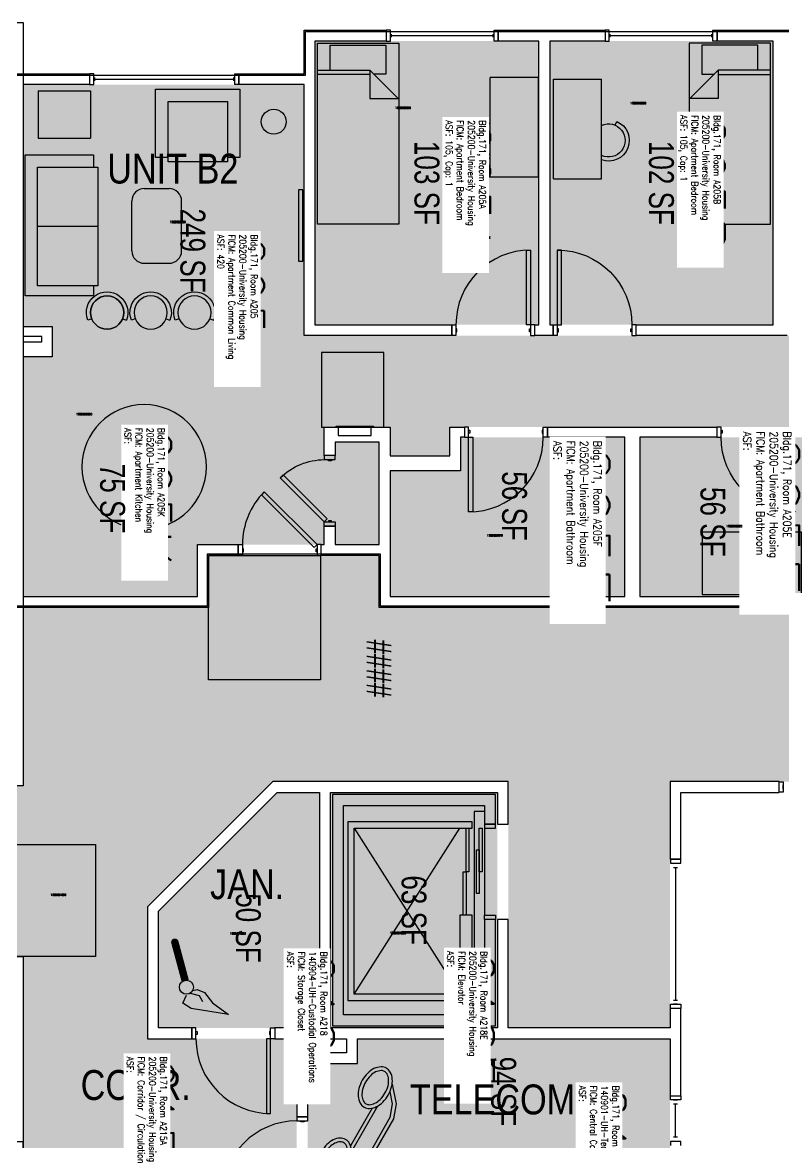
# Model space of a CAD drawing. Header units: inches. Extents: x -24 to 3257, y -489 to 2081.
# Drawn here: x 375 to 742, y 910 to 1450 of the extents above; entities that cross this region are included whole.
import ezdxf
from ezdxf.enums import TextEntityAlignment as Align

# ---------------------------------------------------------------- set-up
doc = ezdxf.new("R2010")
doc.units = ezdxf.units.IN
doc.header["$LTSCALE"] = 48
doc.header["$MEASUREMENT"] = 0
for name, color, linetype in [('A-AREA-IDEN', 1, 'Continuous'), ('A-AREA-UNIT', 1, 'Continuous'), ('A-DOOR', 2, 'Continuous'), ('A-FLOR', 3, 'Continuous'), ('A-FLOR-ACCS', 2, 'Continuous'), ('A-FURN', 3, 'Continuous'), ('A-GLAZ', 1, 'Continuous'), ('A-IDEN-ICON', 4, 'Continuous'), ('A-IDEN-RNUM', 7, 'Continuous'), ('A-IDEN-SNUM', 4, 'Continuous'), ('A-IDEN-VNUM', 4, 'Continuous'), ('A-WALL', 5, 'Continuous'), ('AREA-TEXT', 3, 'Continuous'), ('E-POWR', 2, 'Continuous'), ('Rooms-Category-Color', 7, 'Continuous'), ('Rooms-College-Color', 7, 'Continuous'), ('Rooms-Department-Color', 7, 'Continuous'), ('Rooms-Division-Color', 7, 'Continuous'), ('Rooms-Information', 7, 'Continuous')]:
    doc.layers.add(name, color=color, linetype=linetype)
doc.styles.add('AREA', font='arial.ttf', dxfattribs={"width": 0.75, "height": 12})
doc.styles.add('ROOMSNUMBER', font='txt.shx', dxfattribs={"height": 0.03})
doc.styles.add('ROOMVNUMBER', font='simplex.shx', dxfattribs={"width": 0.85})
doc.styles.get("Standard").update_dxf_attribs({"font": 'ARIALN.TTF'})

# ---------------------------------------------------------------- blocks, each defined once
blk = doc.blocks.new('LUVSEAT')
at = {"layer": 'A-FURN'}
for p, q in [((0, 34), (-33, 34)), ((-33, 34), (-33, 28)), ((0, -34), (0, 34)), ((-6, 28), (-35, 28)), ((-35, 28), (-35, -29.21)), ((-6, -29.21), (-6, 28)), ((-35, -0.6), (-6, -0.6)), ((-35, -29.21), (-6, -29.21)), ((-33, -29.21), (-33, -34)), ((-33, -34), (0, -34))]:
    blk.add_line(p, q, dxfattribs=at)
blk = doc.blocks.new('Bar stool')
at = {"layer": 'A-FURN'}
for p, q in [((-7.43, -2.97), (-9.29, -3.71)), ((7.43, -2.97), (9.29, -3.71))]:
    blk.add_line(p, q, dxfattribs=at)
blk.add_circle((0, 0), 8, dxfattribs=at)
blk.add_arc((0, 0), 10, 338.206, 201.794, dxfattribs=at)
blk = doc.blocks.new('A$C4D89189E')
for p, q in [((0, 48), (0, 0)), ((0, 48), (23.25, 48)), ((23.25, 48), (23.25, 0)), ((29.75, 22.18), (30.53, 20.35)), ((0, 0), (23.25, 0.01))]:
    blk.add_line(p, q)
for radius, start, end in [(10, 293.206, 109.5297), (8, 245.2999, 114.7001)]:
    blk.add_arc((26.59, 29.54), radius, start, end)
blk = doc.blocks.new('5ft_Diameter')
blk.add_circle((0, 0), 30)
blk = doc.blocks.new('30x48')
at = {"layer": 'A-FLOR-ACCS'}
blk.add_lwpolyline([(0, 30), (48, 30), (48, 0), (0, 0)], close=True, dxfattribs=at)
blk = doc.blocks.new('HC 54X60')
at = {"layer": 'A-FLOR-ACCS'}
blk.add_lwpolyline([(455.59, -685.59), (455.59, -745.59), (509.59, -745.59), (509.59, -685.59)], close=True, dxfattribs=at)
blk = doc.blocks.new('BED_TWIN')
at = {"linetype": 'Continuous'}
for p, q in [((87.250002, 19.500025), (0, 19.500025)), ((0, 19.500025), (0, -19.740625)), ((12.96, 19.500025), (12.96, -5.659925)), ((15.12, -5.659925), (15.12, 19.500025)), ((87.250002, -19.740625), (87.250002, 19.504725)), ((12.96, 13.379975), (0.99222, 13.379975)), ((1, 13.376575), (1, -13.500025)), ((27.040597, -19.740625), (12.96, -5.659925)), ((12.96, -5.659925), (26.64, -5.659925)), ((15, -13.500025), (15, -7.717325)), ((26.64, -5.659925), (26.64, -19.340025)), ((1, -13.500025), (15, -13.500025)), ((0, -19.740625), (87.252733, -19.740625))]:
    blk.add_line(p, q, dxfattribs=at)
blk = doc.blocks.new('TV')
at = {"layer": 'A-FURN'}
blk.add_lwpolyline([(464.06, -449.82), (466.21, -449.82), (466.21, -484.13), (464.06, -484.13)], close=True, dxfattribs=at)
blk = doc.blocks.new('singleseat')
at = {"layer": 'A-FURN'}
for p, q in [((535.06, -401.29), (494.46, -401.29)), ((494.46, -401.29), (494.46, -434.29)), ((535.06, -434.29), (535.06, -401.29)), ((529.06, -407.29), (500.46, -407.29)), ((500.46, -407.29), (500.46, -436.29)), ((529.06, -436.29), (529.06, -407.29)), ((529.06, -436.29), (529.06, -407.29)), ((494.46, -434.29), (500.46, -434.29)), ((500.46, -436.29), (529.06, -436.29)), ((529.06, -434.29), (533.85, -434.29)), ((529.06, -434.29), (535.06, -434.29))]:
    blk.add_line(p, q, dxfattribs=at)
blk = doc.blocks.new('CPPHONE')
for p, q in [((0.0096, 0.0252), (-0.0196, -0.0252)), ((0.0169, 0.0279), (-0.0182, -0.0329))]:
    blk.add_line(p, q)
for points in [[(0.0288, 0.0786, 0.139889), (0.0216, 0.0804, 0.107118), (0.0122, 0.0781, 0.079812), (0.0039, 0.0722, 0.067459), (-0.0035, 0.0626, 0.067459), (-0.008, 0.0515, 0.079812), (-0.009, 0.0413, 0.107118), (-0.0064, 0.032, 0.139889), (-0.0012, 0.0267, 0.139889), (0.0061, 0.0248, 0.107118), (0.0155, 0.0272, 0.079812), (0.0238, 0.0331, 0.067459), (0.0312, 0.0426, 0.067459), (0.0357, 0.0538, 0.079812), (0.0367, 0.0639, 0.107118), (0.034, 0.0732, 0.139889)], [(0.0263, 0.0743, 0.139889), (0.0218, 0.0754, 0.107118), (0.0144, 0.0736, 0.079812), (0.0074, 0.0686, 0.067459), (0.0008, 0.0601, 0.067459), (-0.0032, 0.0502, 0.079812), (-0.004, 0.0417, 0.107118), (-0.0019, 0.0344, 0.139889), (0.0013, 0.031, 0.139889), (0.0059, 0.0298, 0.107118), (0.0133, 0.0317, 0.079812), (0.0203, 0.0367, 0.067459), (0.0268, 0.0451, 0.067459), (0.0309, 0.055, 0.079812), (0.0317, 0.0636, 0.107118), (0.0296, 0.0709, 0.139889)], [(-0.0262, -0.0167, 0.139889), (-0.0334, -0.0148, 0.107118), (-0.0428, -0.0172, 0.079812), (-0.0511, -0.0231, 0.067459), (-0.0585, -0.0326, 0.067459), (-0.063, -0.0438, 0.079812), (-0.064, -0.0539, 0.107118), (-0.0614, -0.0632, 0.139889), (-0.0562, -0.0686, 0.139889), (-0.0489, -0.0704, 0.107118), (-0.0395, -0.0681, 0.079812), (-0.0312, -0.0622, 0.067459), (-0.0238, -0.0526, 0.067459), (-0.0193, -0.0415, 0.079812), (-0.0183, -0.0313, 0.107118), (-0.021, -0.022, 0.139889)], [(-0.0287, -0.021, 0.139889), (-0.0332, -0.0198, 0.107118), (-0.0406, -0.0217, 0.079812), (-0.0476, -0.0267, 0.067459), (-0.0542, -0.0351, 0.067459), (-0.0582, -0.045, 0.079812), (-0.059, -0.0536, 0.107118), (-0.0569, -0.0609, 0.139889), (-0.0537, -0.0643, 0.139889), (-0.0491, -0.0654, 0.107118), (-0.0417, -0.0636, 0.079812), (-0.0347, -0.0586, 0.067459), (-0.0282, -0.0501, 0.067459), (-0.0241, -0.0402, 0.079812), (-0.0233, -0.0317, 0.107118), (-0.0254, -0.0244, 0.139889)]]:
    blk.add_lwpolyline(points, format="xyb", close=True)
for points in [[(0.0364, 0.0572), (0.0417, 0.0308), (0.0382, 0.0108), (0.0082, -0.0411), (-0.0083, -0.0558), (-0.0338, -0.0645)], [(0.0334, 0.047), (0.0366, 0.0307), (0.0334, 0.0126), (0.0043, -0.0379), (-0.0109, -0.0514), (-0.0265, -0.0567)]]:
    blk.add_lwpolyline(points)
blk = doc.blocks.new('CPCUST')
for p, q in [((0.0262, -0.0408), (0.0446, -0.0406)), ((0.0297, -0.0341), (0.0376, -0.0302)), ((0.0376, -0.0302), (0.0533, -0.0324)), ((0.0446, -0.0406), (0.0543, -0.0505)), ((0.0533, -0.0324), (0.0745, -0.0479)), ((0.0171, -0.0639), (0.02, -0.0466)), ((0.0358, -0.0705), (0.0171, -0.0639)), ((0.1117, -0.0625), (0.0358, -0.0705)), ((0.0745, -0.0479), (0.1117, -0.0625))]:
    blk.add_line(p, q)
at = {"const_width": 0.015}
blk.add_lwpolyline([(-0.03, 0.05), (0.01, -0.0193)], dxfattribs=at)
at = {"const_width": 0.0075}
blk.add_lwpolyline([(-0.0332, 0.0481, 1), (-0.0268, 0.0519, 1)], format="xyb", close=True, dxfattribs=at)
blk.add_circle((0.0158, -0.0313), 0.0141)

msp = doc.modelspace()

# ---------------------------------------------------------------- hatches: boundary and pattern name
h = msp.add_hatch()
h.set_pattern_fill('ANSI31', color=256, style=0)
h.set_pattern_definition([(135, (974.48172, 1819.33743), (0.088388348, 0.088388348), [])])
h.paths.add_polyline_path([(643.01, 1235.39), (584.28, 1235.39), (584.28, 1226.18), (643.01, 1226.18)], flags=9)
at = {"layer": 'Rooms-Category-Color', "true_color": 0x728ef3}
for points in [[(516.25, 1441.24), (516.25, 1304.49), (624.25, 1304.49), (624.25, 1441.24)], [(629.5, 1441.24), (629.5, 1304.49), (737.13, 1304.49), (737.13, 1441.24)], [(375.5, 1303.62), (459.64, 1303.62), (459.64, 1198.49), (520.77, 1198.49), (520.77, 1207.44), (526.02, 1207.44), (526.02, 1198.49), (547.22, 1198.49), (547.22, 1247.87), (526.02, 1247.87), (526.02, 1241.44), (520.77, 1241.44), (520.77, 1255.12), (552.47, 1255.12), (552.47, 1241.24), (581.22, 1241.24), (581.22, 1255.12), (757.25, 1255.12), (757.25, 1241.24), (786, 1241.24), (786, 1299.24), (511, 1299.24), (511, 1420.24), (375.5, 1420.24)], [(459.64, 1173.49), (459.64, 1303.62), (389.5, 1303.62), (389.5, 1288.99), (375.5, 1288.99), (375.5, 1173.49)], [(552.47, 1233.99), (552.47, 1173.49), (665.61, 1173.49), (665.61, 1250.24), (586.47, 1250.24), (586.47, 1233.99)], [(672.86, 1250.24), (672.86, 1173.49), (786, 1173.49), (786, 1233.99), (752, 1233.99), (752, 1250.24)], [(518.5, 965.5), (518.5, 1079), (498.04, 1079), (440.75, 1021.71), (440.75, 965.5)]]:
    msp.add_hatch(color=171, dxfattribs=at).paths.add_polyline_path(points)
at = {"layer": 'Rooms-Category-Color', "true_color": 0xadadad}
for points in [[(547.22, 1168.24), (547.22, 1193.24), (464.89, 1193.24), (464.89, 1168.24), (375.5, 1168.24), (375.5, 1082.22), (350.5, 1082.22), (350.5, 999.89), (375.5, 999.89), (375.5, 815.86), (350.5, 815.86), (350.5, 733.53), (375.5, 733.53), (374.88, 226), (435.5, 226), (435.5, 616.78), (460.5, 616.78), (460.5, 699.11), (435.5, 699.11), (435.5, 881.25), (507.5, 881.25), (507.5, 960.25), (435.5, 960.25), (435.5, 1023.88), (495.87, 1084.25), (547.22, 1084.25)], [(547.22, 1084.25), (609.5, 1084.25), (609.5, 965.5), (687.5, 965.5), (687.5, 1084.25), (855.25, 1084.25), (855.25, 1060.25), (1158.95, 1060.25), (1158.95, 1084.25), (1578.7, 1084.25), (1703.95, 1084.25), (1703.95, 1168.24), (1549.3, 1168.24), (1549.3, 1193.24), (1466.98, 1193.24), (1466.98, 1168.24), (1104.2, 1168.24), (1104.2, 1156.25), (910, 1156.25), (910, 1168.24), (547.22, 1168.24), (547.22, 1084.25)], [(604.25, 965.5), (523.75, 965.5), (523.75, 1079), (604.25, 1079)]]:
    msp.add_hatch(color=253, dxfattribs=at).paths.add_polyline_path(points)
at = {"layer": 'Rooms-Category-Color', "true_color": 0xe3c5e1}
msp.add_hatch(color=254, dxfattribs=at).paths.add_polyline_path([(687.5, 960.25), (687.5, 881.25), (512.75, 881.25), (512.75, 948.25), (536.75, 948.25), (536.75, 960.25)])
at = {"layer": 'Rooms-College-Color', "true_color": 0xadadad}
for points in [[(516.25, 1441.24), (516.25, 1304.49), (624.25, 1304.49), (624.25, 1441.24)], [(629.5, 1441.24), (629.5, 1304.49), (737.13, 1304.49), (737.13, 1441.24)], [(375.5, 1303.62), (459.64, 1303.62), (459.64, 1198.49), (520.77, 1198.49), (520.77, 1207.44), (526.02, 1207.44), (526.02, 1198.49), (547.22, 1198.49), (547.22, 1247.87), (526.02, 1247.87), (526.02, 1241.44), (520.77, 1241.44), (520.77, 1255.12), (552.47, 1255.12), (552.47, 1241.24), (581.22, 1241.24), (581.22, 1255.12), (757.25, 1255.12), (757.25, 1241.24), (786, 1241.24), (786, 1299.24), (511, 1299.24), (511, 1420.24), (375.5, 1420.24)], [(459.64, 1173.49), (459.64, 1303.62), (389.5, 1303.62), (389.5, 1288.99), (375.5, 1288.99), (375.5, 1173.49)], [(552.47, 1233.99), (552.47, 1173.49), (665.61, 1173.49), (665.61, 1250.24), (586.47, 1250.24), (586.47, 1233.99)], [(672.86, 1250.24), (672.86, 1173.49), (786, 1173.49), (786, 1233.99), (752, 1233.99), (752, 1250.24)], [(547.22, 1168.24), (547.22, 1193.24), (464.89, 1193.24), (464.89, 1168.24), (375.5, 1168.24), (375.5, 1082.22), (350.5, 1082.22), (350.5, 999.89), (375.5, 999.89), (375.5, 815.86), (350.5, 815.86), (350.5, 733.53), (375.5, 733.53), (374.88, 226), (435.5, 226), (435.5, 616.78), (460.5, 616.78), (460.5, 699.11), (435.5, 699.11), (435.5, 881.25), (507.5, 881.25), (507.5, 960.25), (435.5, 960.25), (435.5, 1023.88), (495.87, 1084.25), (547.22, 1084.25)], [(547.22, 1084.25), (609.5, 1084.25), (609.5, 965.5), (687.5, 965.5), (687.5, 1084.25), (855.25, 1084.25), (855.25, 1060.25), (1158.95, 1060.25), (1158.95, 1084.25), (1578.7, 1084.25), (1703.95, 1084.25), (1703.95, 1168.24), (1549.3, 1168.24), (1549.3, 1193.24), (1466.98, 1193.24), (1466.98, 1168.24), (1104.2, 1168.24), (1104.2, 1156.25), (910, 1156.25), (910, 1168.24), (547.22, 1168.24), (547.22, 1084.25)], [(518.5, 965.5), (518.5, 1079), (498.04, 1079), (440.75, 1021.71), (440.75, 965.5)], [(604.25, 965.5), (523.75, 965.5), (523.75, 1079), (604.25, 1079)], [(687.5, 960.25), (687.5, 881.25), (512.75, 881.25), (512.75, 948.25), (536.75, 948.25), (536.75, 960.25)]]:
    msp.add_hatch(color=253, dxfattribs=at).paths.add_polyline_path(points)
at = {"layer": 'Rooms-Department-Color', "true_color": 0x604aed}
for points in [[(516.25, 1441.24), (516.25, 1304.49), (624.25, 1304.49), (624.25, 1441.24)], [(629.5, 1441.24), (629.5, 1304.49), (737.13, 1304.49), (737.13, 1441.24)], [(375.5, 1303.62), (459.64, 1303.62), (459.64, 1198.49), (520.77, 1198.49), (520.77, 1207.44), (526.02, 1207.44), (526.02, 1198.49), (547.22, 1198.49), (547.22, 1247.87), (526.02, 1247.87), (526.02, 1241.44), (520.77, 1241.44), (520.77, 1255.12), (552.47, 1255.12), (552.47, 1241.24), (581.22, 1241.24), (581.22, 1255.12), (757.25, 1255.12), (757.25, 1241.24), (786, 1241.24), (786, 1299.24), (511, 1299.24), (511, 1420.24), (375.5, 1420.24)], [(459.64, 1173.49), (459.64, 1303.62), (389.5, 1303.62), (389.5, 1288.99), (375.5, 1288.99), (375.5, 1173.49)], [(552.47, 1233.99), (552.47, 1173.49), (665.61, 1173.49), (665.61, 1250.24), (586.47, 1250.24), (586.47, 1233.99)], [(672.86, 1250.24), (672.86, 1173.49), (786, 1173.49), (786, 1233.99), (752, 1233.99), (752, 1250.24)], [(518.5, 965.5), (518.5, 1079), (498.04, 1079), (440.75, 1021.71), (440.75, 965.5)], [(687.5, 960.25), (687.5, 881.25), (512.75, 881.25), (512.75, 948.25), (536.75, 948.25), (536.75, 960.25)]]:
    msp.add_hatch(color=173, dxfattribs=at).paths.add_polyline_path(points)
at = {"layer": 'Rooms-Department-Color', "true_color": 0xacacac}
for points in [[(547.22, 1168.24), (547.22, 1193.24), (464.89, 1193.24), (464.89, 1168.24), (375.5, 1168.24), (375.5, 1082.22), (350.5, 1082.22), (350.5, 999.89), (375.5, 999.89), (375.5, 815.86), (350.5, 815.86), (350.5, 733.53), (375.5, 733.53), (374.88, 226), (435.5, 226), (435.5, 616.78), (460.5, 616.78), (460.5, 699.11), (435.5, 699.11), (435.5, 881.25), (507.5, 881.25), (507.5, 960.25), (435.5, 960.25), (435.5, 1023.88), (495.87, 1084.25), (547.22, 1084.25)], [(547.22, 1084.25), (609.5, 1084.25), (609.5, 965.5), (687.5, 965.5), (687.5, 1084.25), (855.25, 1084.25), (855.25, 1060.25), (1158.95, 1060.25), (1158.95, 1084.25), (1578.7, 1084.25), (1703.95, 1084.25), (1703.95, 1168.24), (1549.3, 1168.24), (1549.3, 1193.24), (1466.98, 1193.24), (1466.98, 1168.24), (1104.2, 1168.24), (1104.2, 1156.25), (910, 1156.25), (910, 1168.24), (547.22, 1168.24), (547.22, 1084.25)], [(604.25, 965.5), (523.75, 965.5), (523.75, 1079), (604.25, 1079)]]:
    msp.add_hatch(color=253, dxfattribs=at).paths.add_polyline_path(points)
at = {"layer": 'Rooms-Division-Color', "true_color": 0x604aed}
for points in [[(516.25, 1441.24), (516.25, 1304.49), (624.25, 1304.49), (624.25, 1441.24)], [(629.5, 1441.24), (629.5, 1304.49), (737.13, 1304.49), (737.13, 1441.24)], [(375.5, 1303.62), (459.64, 1303.62), (459.64, 1198.49), (520.77, 1198.49), (520.77, 1207.44), (526.02, 1207.44), (526.02, 1198.49), (547.22, 1198.49), (547.22, 1247.87), (526.02, 1247.87), (526.02, 1241.44), (520.77, 1241.44), (520.77, 1255.12), (552.47, 1255.12), (552.47, 1241.24), (581.22, 1241.24), (581.22, 1255.12), (757.25, 1255.12), (757.25, 1241.24), (786, 1241.24), (786, 1299.24), (511, 1299.24), (511, 1420.24), (375.5, 1420.24)], [(459.64, 1173.49), (459.64, 1303.62), (389.5, 1303.62), (389.5, 1288.99), (375.5, 1288.99), (375.5, 1173.49)], [(552.47, 1233.99), (552.47, 1173.49), (665.61, 1173.49), (665.61, 1250.24), (586.47, 1250.24), (586.47, 1233.99)], [(672.86, 1250.24), (672.86, 1173.49), (786, 1173.49), (786, 1233.99), (752, 1233.99), (752, 1250.24)], [(518.5, 965.5), (518.5, 1079), (498.04, 1079), (440.75, 1021.71), (440.75, 965.5)], [(687.5, 960.25), (687.5, 881.25), (512.75, 881.25), (512.75, 948.25), (536.75, 948.25), (536.75, 960.25)]]:
    msp.add_hatch(color=173, dxfattribs=at).paths.add_polyline_path(points)
at = {"layer": 'Rooms-Division-Color', "true_color": 0xadadad}
for points in [[(547.22, 1168.24), (547.22, 1193.24), (464.89, 1193.24), (464.89, 1168.24), (375.5, 1168.24), (375.5, 1082.22), (350.5, 1082.22), (350.5, 999.89), (375.5, 999.89), (375.5, 815.86), (350.5, 815.86), (350.5, 733.53), (375.5, 733.53), (374.88, 226), (435.5, 226), (435.5, 616.78), (460.5, 616.78), (460.5, 699.11), (435.5, 699.11), (435.5, 881.25), (507.5, 881.25), (507.5, 960.25), (435.5, 960.25), (435.5, 1023.88), (495.87, 1084.25), (547.22, 1084.25)], [(547.22, 1084.25), (609.5, 1084.25), (609.5, 965.5), (687.5, 965.5), (687.5, 1084.25), (855.25, 1084.25), (855.25, 1060.25), (1158.95, 1060.25), (1158.95, 1084.25), (1578.7, 1084.25), (1703.95, 1084.25), (1703.95, 1168.24), (1549.3, 1168.24), (1549.3, 1193.24), (1466.98, 1193.24), (1466.98, 1168.24), (1104.2, 1168.24), (1104.2, 1156.25), (910, 1156.25), (910, 1168.24), (547.22, 1168.24), (547.22, 1084.25)], [(604.25, 965.5), (523.75, 965.5), (523.75, 1079), (604.25, 1079)]]:
    msp.add_hatch(color=253, dxfattribs=at).paths.add_polyline_path(points)

# ---------------------------------------------------------------- linework, layer by layer
at = {"layer": 'A-AREA-UNIT'}
for p, q in [((511.63, 1424.87), (511.63, 1445.87)), ((511.63, 1445.87), (854.63, 1445.87)), ((370.88, 1424.87), (511.63, 1424.87)), ((547.84, 1193.87), (464.27, 1193.87)), ((464.27, 1193.87), (464.27, 1168.87)), ((547.84, 1168.87), (547.84, 1193.87)), ((464.27, 1168.87), (370.88, 1168.87)), ((914.63, 1168.87), (547.84, 1168.87))]:
    msp.add_line(p, q, dxfattribs=at)
at = {"layer": 'A-DOOR'}
for p, q in [((598, 1069.76), (593, 1069.76)), ((593, 1069.76), (593, 979.76)), ((589.13, 1061.76), (590.5, 1061.76)), ((589.13, 1040.76), (589.13, 1061.76)), ((590.5, 1061.76), (590.5, 1040.76)), ((603.25, 1063.76), (598, 1063.76)), ((598, 1063.76), (598, 1061.76)), ((598, 1061.76), (598, 1019.76)), ((598, 1061.76), (603.25, 1061.76)), ((603.25, 1061.76), (603.25, 1063.76)), ((587.75, 1040.76), (589.13, 1040.76)), ((587.75, 1019.76), (587.75, 1040.76)), ((589.13, 1040.76), (589.13, 1019.76)), ((590.5, 1040.76), (589.13, 1040.76)), ((589.13, 1019.76), (587.75, 1019.76)), ((598, 1017.76), (598, 1019.76)), ((598, 1019.76), (603.25, 1019.76)), ((603.25, 1017.76), (598, 1017.76)), ((603.25, 1019.76), (603.25, 1017.76)), ((593, 979.76), (598, 979.76)), ((458.88, 965.5), (456.88, 965.5)), ((456.88, 965.5), (456.88, 960.25)), ((458.88, 960.25), (458.88, 965.5)), ((458.88, 963.75), (459.38, 963.75)), ((458.88, 962.25), (458.88, 963.75)), ((459.38, 962.25), (458.88, 962.25)), ((459.38, 963.75), (459.38, 962.25)), ((494.88, 963.75), (494.38, 963.75)), ((494.38, 963.75), (494.38, 962.25)), ((494.38, 962.25), (494.88, 962.25)), ((494.88, 965.5), (496.88, 965.5)), ((494.88, 960.25), (494.88, 965.5)), ((494.88, 962.25), (494.88, 963.75)), ((496.88, 965.5), (496.88, 960.25)), ((456.88, 960.25), (458.88, 960.25)), ((494.88, 960.25), (492.88, 960.25)), ((492.88, 960.25), (492.88, 924.25)), ((494.88, 924.25), (494.88, 960.25)), ((496.88, 960.25), (494.88, 960.25)), ((492.88, 924.25), (494.88, 924.25)), ((512.75, 922.63), (507.5, 922.63)), ((507.5, 922.63), (507.5, 920.63)), ((507.5, 920.63), (512.75, 920.63)), ((509.5, 920.13), (509.5, 920.63)), ((509.5, 920.63), (511, 920.63)), ((511, 920.13), (509.5, 920.13)), ((511, 920.63), (511, 920.13)), ((512.75, 920.63), (512.75, 922.63))]:
    msp.add_line(p, q, dxfattribs=at)
for points in [[(620.25, 1304.49), (618.25, 1304.49), (618.25, 1340.49), (620.25, 1340.49)], [(633.13, 1304.49), (635.13, 1304.49), (635.13, 1340.49), (633.13, 1340.49)], [(584.25, 1299.24), (582.25, 1299.24), (582.25, 1304.49), (584.25, 1304.49)], [(584.25, 1300.99), (584.75, 1300.99), (584.75, 1302.49), (584.25, 1302.49)], [(620.25, 1300.99), (619.75, 1300.99), (619.75, 1302.49), (620.25, 1302.49)], [(620.25, 1299.24), (622.25, 1299.24), (622.25, 1304.49), (620.25, 1304.49)], [(633.13, 1299.24), (631.13, 1299.24), (631.13, 1304.49), (633.13, 1304.49)], [(633.13, 1300.99), (633.63, 1300.99), (633.63, 1302.49), (633.13, 1302.49)], [(669.13, 1300.99), (668.63, 1300.99), (668.63, 1302.49), (669.13, 1302.49)], [(669.13, 1299.24), (671.13, 1299.24), (671.13, 1304.49), (669.13, 1304.49)], [(590.36, 1255.12), (588.36, 1255.12), (588.36, 1250.24), (590.36, 1250.24)], [(590.36, 1253.74), (590.86, 1253.74), (590.86, 1252.24), (590.36, 1252.24)], [(626.36, 1253.74), (625.86, 1253.74), (625.86, 1252.24), (626.36, 1252.24)], [(626.36, 1255.12), (628.36, 1255.12), (628.36, 1250.24), (626.36, 1250.24)], [(712.11, 1255.12), (710.11, 1255.12), (710.11, 1250.24), (712.11, 1250.24)], [(712.11, 1253.74), (712.61, 1253.74), (712.61, 1252.24), (712.11, 1252.24)], [(590.36, 1250.24), (592.36, 1250.24), (592.36, 1214.24), (590.36, 1214.24)], [(526.02, 1239.44), (526.02, 1241.44), (520.77, 1241.44), (520.77, 1239.44)], [(524.27, 1239.44), (524.27, 1238.94), (522.77, 1238.94), (522.77, 1239.44)], [(520.77, 1209.44), (522.18, 1210.86), (500.97, 1232.07), (499.56, 1230.66)], [(517.28, 1198.49), (515.87, 1197.08), (490.41, 1222.54), (491.83, 1223.95)], [(524.27, 1209.44), (524.27, 1209.94), (522.77, 1209.94), (522.77, 1209.44)], [(526.02, 1209.44), (526.02, 1207.44), (520.77, 1207.44), (520.77, 1209.44)], [(481.28, 1193.24), (479.28, 1193.24), (479.28, 1198.49), (481.28, 1198.49)], [(481.28, 1194.99), (481.78, 1194.99), (481.78, 1196.49), (481.28, 1196.49)], [(517.28, 1194.99), (516.78, 1194.99), (516.78, 1196.49), (517.28, 1196.49)], [(517.28, 1193.24), (519.28, 1193.24), (519.28, 1198.49), (517.28, 1198.49)], [(595.5, 1061.76), (596.88, 1061.76), (596.88, 1040.76), (595.5, 1040.76)], [(594.13, 1051.26), (595.5, 1051.26), (595.5, 1030.26), (594.13, 1030.26)]]:
    msp.add_lwpolyline(points, close=True, dxfattribs=at)
for centre, start, end in [((620.25, 1304.49), 90, 180), ((590.36, 1250.24), 270, 0), ((517.28, 1198.49), 135, 180), ((494.88, 960.25), 180, 270), ((507.5, 884.63), 90, 180)]:
    msp.add_arc(centre, 36, start, end, dxfattribs=at)
at = {"layer": 'A-DOOR', "extrusion": (0, 0, -1)}
for centre, radius, start, end in [((-633.13, 1304.49), 36, 90, 180), ((-748.11, 1250.24), 36, 270, 0), ((-520.77, 1209.44), 30, 45, 90)]:
    msp.add_arc(centre, radius, start, end, dxfattribs=at)
at = {"layer": 'A-FLOR'}
for p, q in [((592.13, 1064.76), (532.13, 1064.76)), ((532.13, 1064.76), (532.13, 978.76)), ((592.13, 1061.76), (592.13, 1064.76)), ((535.13, 1061.76), (586.13, 1061.76)), ((535.13, 981.76), (535.13, 1061.76)), ((535.13, 1061.76), (586.13, 981.76)), ((535.13, 981.76), (586.13, 1061.76)), ((586.13, 1061.76), (592.13, 1061.76)), ((592.13, 1019.76), (586.13, 1019.76)), ((586.13, 1019.76), (586.13, 981.76)), ((592.13, 978.76), (592.13, 1019.76)), ((532.13, 978.76), (592.13, 978.76)), ((586.13, 981.76), (535.13, 981.76))]:
    msp.add_line(p, q, dxfattribs=at)
at = {"layer": 'A-FLOR-ACCS'}
msp.add_lwpolyline([(549.42, 1255.12), (549.42, 1291.12), (519.42, 1291.12), (519.42, 1255.12)], close=True, dxfattribs=at)
at = {"layer": 'A-FURN'}
for p, q in [((382.81, 1417.22), (382.81, 1394.47)), ((382.81, 1417.22), (408.06, 1417.22)), ((408.06, 1417.22), (408.06, 1394.47)), ((382.81, 1394.47), (408.06, 1394.47)), ((433.95, 1370.11), (445.95, 1370.11)), ((427.95, 1340.11), (427.95, 1364.11)), ((451.95, 1340.11), (451.95, 1364.11)), ((433.95, 1334.11), (445.95, 1334.11))]:
    msp.add_line(p, q, dxfattribs=at)
for centre, radius in [((496.4, 1402.37), 6), ((416.02, 1310.35), 8)]:
    msp.add_circle(centre, radius, dxfattribs=at)
for centre, start, end in [((433.95, 1364.11), 90, 180), ((445.95, 1364.11), 0, 90), ((433.95, 1340.11), 180, 270), ((445.95, 1340.11), 270, 0)]:
    msp.add_arc(centre, 6, start, end, dxfattribs=at)
at = {"layer": 'A-GLAZ'}
for p, q in [((553.16, 1443.12), (553.16, 1444.62)), ((553.16, 1443.87), (602.16, 1443.87)), ((602.16, 1443.12), (602.16, 1444.62)), ((658.63, 1443.12), (658.63, 1444.62)), ((658.63, 1443.87), (707.63, 1443.87)), ((707.63, 1443.12), (707.63, 1444.62)), ((410.12, 1422.12), (410.12, 1423.62)), ((410.12, 1422.87), (477.12, 1422.87)), ((477.12, 1422.12), (477.12, 1423.62)), ((740.1, 1079.13), (740.1, 1084.13)), ((740.1, 1084.13), (742.1, 1084.13)), ((742.1, 1084.13), (742.1, 1079.13)), ((742.1, 1080.63), (742.1, 1082.63)), ((742.1, 1079.13), (740.1, 1079.13)), ((692.63, 1046.88), (687.63, 1046.88)), ((687.63, 1046.88), (687.63, 1044.88)), ((687.63, 1044.88), (692.63, 1044.88)), ((689.13, 1044.88), (691.13, 1044.88)), ((689.13, 1042.88), (691.13, 1042.88)), ((690.13, 1042.88), (690.13, 978.88)), ((692.63, 1044.88), (692.63, 1046.88)), ((689.13, 978.88), (691.13, 978.88)), ((687.63, 974.88), (687.63, 976.88)), ((687.63, 976.88), (692.63, 976.88)), ((692.63, 974.88), (687.63, 974.88)), ((691.13, 976.88), (689.13, 976.88)), ((692.63, 976.88), (692.63, 974.88)), ((687.63, 930.75), (687.63, 932.75)), ((687.63, 932.75), (692.63, 932.75)), ((692.63, 930.75), (687.63, 930.75)), ((689.13, 930.75), (691.13, 930.75)), ((692.63, 932.75), (692.63, 930.75)), ((691.13, 928.75), (689.13, 928.75)), ((690.13, 912.75), (690.13, 928.75)), ((691.13, 912.75), (689.13, 912.75)), ((687.63, 910.75), (687.63, 908.75)), ((692.63, 910.75), (687.63, 910.75)), ((691.13, 910.75), (689.13, 910.75)), ((692.63, 908.75), (692.63, 910.75))]:
    msp.add_line(p, q, dxfattribs=at)
for points in [[(552.66, 1446.49), (550.66, 1446.49), (550.66, 1441.24), (552.66, 1441.24)], [(602.66, 1446.49), (604.66, 1446.49), (604.66, 1441.24), (602.66, 1441.24)], [(658.13, 1446.49), (656.13, 1446.49), (656.13, 1441.24), (658.13, 1441.24)], [(708.13, 1446.49), (710.13, 1446.49), (710.13, 1441.24), (708.13, 1441.24)], [(409.62, 1425.49), (407.62, 1425.49), (407.62, 1420.24), (409.62, 1420.24)], [(477.62, 1425.49), (479.62, 1425.49), (479.62, 1420.24), (477.62, 1420.24)]]:
    msp.add_lwpolyline(points, close=True, dxfattribs=at)
at = {"layer": 'A-WALL'}
for p, q in [((239.25, 1450.25), (375.5, 1450.25)), ((375.5, 1450.25), (375.5, 1321.63)), ((511, 1446.49), (550.66, 1446.49)), ((511, 1425.49), (511, 1446.49)), ((550.66, 1446.49), (550.66, 1441.24)), ((604.66, 1446.49), (656.13, 1446.49)), ((604.66, 1441.24), (604.66, 1446.49)), ((656.13, 1446.49), (656.13, 1441.24)), ((710.13, 1441.24), (710.13, 1446.49)), ((710.13, 1446.49), (761.65, 1446.49)), ((550.66, 1441.24), (516.25, 1441.24)), ((516.25, 1441.24), (516.25, 1304.49)), ((624.25, 1441.24), (604.66, 1441.24)), ((624.25, 1304.49), (624.25, 1441.24)), ((656.13, 1441.24), (629.5, 1441.24)), ((629.5, 1441.24), (629.5, 1304.49)), ((737.13, 1441.24), (710.13, 1441.24)), ((737.13, 1304.49), (737.13, 1441.24)), ((370.25, 1425.49), (407.62, 1425.49)), ((407.62, 1425.49), (407.62, 1420.24)), ((479.62, 1425.49), (511, 1425.49)), ((479.62, 1420.24), (479.62, 1425.49)), ((407.62, 1420.24), (375.5, 1420.24)), ((375.5, 1420.24), (375.5, 1303.62)), ((511, 1420.24), (479.62, 1420.24)), ((511, 1299.24), (511, 1420.24)), ((375.5, 1321.63), (375.5, 1082.22)), ((375.5, 1303.62), (389.5, 1303.62)), ((389.5, 1303.62), (389.5, 1288.99)), ((516.25, 1304.49), (582.25, 1304.49)), ((582.25, 1304.49), (582.25, 1299.24)), ((622.25, 1304.49), (624.25, 1304.49)), ((622.25, 1299.24), (622.25, 1304.49)), ((629.5, 1304.49), (631.13, 1304.49)), ((631.13, 1304.49), (631.13, 1299.24)), ((671.13, 1304.49), (737.13, 1304.49)), ((671.13, 1299.24), (671.13, 1304.49)), ((375.5, 1298.74), (375.5, 1296.24)), ((384.63, 1298.74), (375.5, 1298.74)), ((375.5, 1296.24), (384.63, 1296.24)), ((384.63, 1296.24), (384.63, 1298.74)), ((582.25, 1299.24), (511, 1299.24)), ((631.13, 1299.24), (622.25, 1299.24)), ((744, 1299.24), (671.13, 1299.24)), ((375.5, 1288.99), (375.5, 1173.49)), ((389.5, 1288.99), (375.5, 1288.99)), ((520.77, 1255.12), (552.47, 1255.12)), ((520.77, 1241.44), (520.77, 1255.12)), ((552.47, 1255.12), (552.47, 1241.24)), ((581.22, 1255.12), (588.36, 1255.12)), ((581.22, 1241.24), (581.22, 1255.12)), ((588.36, 1255.12), (588.36, 1250.24)), ((628.36, 1255.12), (710.11, 1255.12)), ((628.36, 1250.24), (628.36, 1255.12)), ((710.11, 1255.12), (710.11, 1250.24)), ((547.22, 1247.87), (526.02, 1247.87)), ((526.02, 1247.87), (526.02, 1241.44)), ((547.22, 1198.49), (547.22, 1247.87)), ((588.36, 1250.24), (586.47, 1250.24)), ((586.47, 1250.24), (586.47, 1233.99)), ((665.61, 1250.24), (628.36, 1250.24)), ((665.61, 1173.49), (665.61, 1250.24)), ((710.11, 1250.24), (672.86, 1250.24)), ((672.86, 1250.24), (672.86, 1173.49)), ((526.02, 1241.44), (520.77, 1241.44)), ((552.47, 1241.24), (581.22, 1241.24)), ((586.47, 1233.99), (552.47, 1233.99)), ((552.47, 1233.99), (552.47, 1173.49)), ((520.77, 1198.49), (520.77, 1207.44)), ((520.77, 1207.44), (526.02, 1207.44)), ((526.02, 1207.44), (526.02, 1198.49)), ((459.64, 1198.49), (479.28, 1198.49)), ((459.64, 1173.49), (459.64, 1198.49)), ((479.28, 1198.49), (479.28, 1193.24)), ((519.28, 1198.49), (520.77, 1198.49)), ((519.28, 1193.24), (519.28, 1198.49)), ((526.02, 1198.49), (547.22, 1198.49)), ((479.28, 1193.24), (464.89, 1193.24)), ((464.89, 1193.24), (464.89, 1168.24)), ((547.22, 1193.24), (519.28, 1193.24)), ((547.22, 1168.24), (547.22, 1193.24)), ((375.5, 1173.49), (459.64, 1173.49)), ((552.47, 1173.49), (665.61, 1173.49)), ((672.86, 1173.49), (786, 1173.49)), ((464.89, 1168.24), (370.25, 1168.24)), ((786.63, 1168.24), (547.22, 1168.24)), ((375.5, 1082.22), (350.5, 1082.22)), ((495.87, 1084.25), (435.5, 1023.88)), ((609.5, 1084.25), (495.87, 1084.25)), ((609.5, 1063.76), (609.5, 1084.25)), ((740.1, 1084.25), (687.5, 1084.25)), ((687.5, 1084.25), (687.5, 1046.88)), ((740.1, 1079), (740.1, 1084.25)), ((440.75, 1021.71), (498.04, 1079)), ((498.04, 1079), (518.5, 1079)), ((518.5, 1079), (518.5, 965.5)), ((523.75, 1079), (604.25, 1079)), ((523.75, 965.5), (523.75, 1079)), ((524.75, 1078), (524.75, 966.5)), ((603.25, 1078), (524.75, 1078)), ((603.25, 1063.76), (603.25, 1078)), ((604.25, 1079), (604.25, 1063.76)), ((692.75, 1079), (740.1, 1079)), ((692.75, 1046.88), (692.75, 1079)), ((530, 971.75), (530, 1072.75)), ((530, 1072.75), (598, 1072.75)), ((598, 1072.75), (598, 1063.76)), ((598, 1063.76), (603.25, 1063.76)), ((604.25, 1063.76), (609.5, 1063.76)), ((687.5, 1046.88), (692.75, 1046.88)), ((435.5, 1023.88), (435.5, 960.25)), ((440.75, 965.5), (440.75, 1021.71)), ((603.25, 1017.76), (598, 1017.76)), ((598, 1017.76), (598, 971.75)), ((603.25, 966.5), (603.25, 1017.76)), ((604.25, 1017.76), (604.25, 965.5)), ((609.5, 1017.76), (604.25, 1017.76)), ((609.5, 965.5), (609.5, 1017.76)), ((350.5, 999.89), (375.5, 999.89)), ((375.5, 999.89), (375.5, 905.25)), ((692.75, 974.88), (687.5, 974.88)), ((687.5, 974.88), (687.5, 965.5)), ((692.75, 932.75), (692.75, 974.88)), ((598, 971.75), (530, 971.75)), ((456.88, 965.5), (440.75, 965.5)), ((456.88, 960.25), (456.88, 965.5)), ((518.5, 965.5), (496.88, 965.5)), ((496.88, 965.5), (496.88, 960.25)), ((604.25, 965.5), (523.75, 965.5)), ((524.75, 966.5), (603.25, 966.5)), ((687.5, 965.5), (609.5, 965.5)), ((435.5, 960.25), (456.88, 960.25)), ((496.88, 960.25), (507.5, 960.25)), ((507.5, 960.25), (507.5, 922.63)), ((512.75, 960.25), (531.5, 960.25)), ((512.75, 953.5), (512.75, 960.25)), ((531.5, 960.25), (531.5, 953.5)), ((536.75, 960.25), (687.5, 960.25)), ((536.75, 948.25), (536.75, 960.25)), ((687.5, 960.25), (687.5, 932.75)), ((531.5, 953.5), (512.75, 953.5)), ((512.75, 922.63), (512.75, 948.25)), ((512.75, 948.25), (536.75, 948.25)), ((687.5, 932.75), (692.75, 932.75)), ((507.5, 922.63), (512.75, 922.63)), ((375.5, 910.5), (118.25, 910.5)), ((375.5, 815.86), (375.5, 910.5))]:
    msp.add_line(p, q, dxfattribs=at)
at = {"layer": 'E-POWR'}
msp.add_lwpolyline([(526.42, 1255.12), (526.42, 1255.62), (544.42, 1255.62), (544.42, 1255.12)], close=True, dxfattribs=at)
msp.add_lwpolyline([(527.42, 1255.12), (527.42, 1251.12), (543.42, 1251.12), (543.42, 1255.12)], dxfattribs=at)

# ---------------------------------------------------------------- block references
at = {"extrusion": (0, 0, -1), "zscale": -1}
msp.add_blockref('HC 54X60', (-974.48, 1878.82), dxfattribs=at)
at = {"extrusion": (0, 0, -1), "zscale": -1, "rotation": 270}
msp.add_blockref('HC 54X60', (335.08, 1509.48), dxfattribs=at)
at = {"layer": 'A-FLOR-ACCS', "extrusion": (0, 0, -1), "zscale": -1}
for name, p, rotation in [('5ft_Diameter', (-433.88, 1235.99), 228.79867364484), ('30x48', (-702.9, 1204.49), 180)]:
    msp.add_blockref(name, p, dxfattribs=dict(at, rotation=rotation))
at = {"layer": 'A-FURN', "extrusion": (0, 0, -1), "zscale": -1}
for name, p, rotation in [('BED_TWIN', (-537, 1440.24), 270), ('A$C4D89189E', (-631.24, 1422.89), 180)]:
    msp.add_blockref(name, p, dxfattribs=dict(at, rotation=rotation))
at = {"layer": 'A-FURN'}
for name, p, rotation in [('BED_TWIN', (716.37, 1440.24), 270), ('A$C4D89189E', (623.99, 1423.7), 180)]:
    msp.add_blockref(name, p, dxfattribs=dict(at, rotation=rotation))
at = {"layer": 'A-FURN', "extrusion": (0, 0, -1), "zscale": -1}
for name, p in [('singleseat', (-974.48, 1819.34)), ('LUVSEAT', (-376.5, 1352.43)), ('TV', (-974.48, 1819.34)), ('Bar stool', (-416.02, 1310.35)), ('Bar stool', (-437.04, 1310.35)), ('Bar stool', (-458.16, 1310.35))]:
    msp.add_blockref(name, p, dxfattribs=at)
at = {"layer": 'A-IDEN-ICON'}
for name, p, xscale, yscale, zscale, rotation in [('CPCUST', (452.57, 993.32), 240, 240, 240, 345.0685828222634), ('CPPHONE', (540.43, 917.72), 360.0000000025632, 360.0000000025632, 360.0000000025632, 0.1959893751911952)]:
    msp.add_blockref(name, p, dxfattribs=dict(at, xscale=xscale, yscale=yscale, zscale=zscale, rotation=rotation))

# ---------------------------------------------------------------- texts
at = {"layer": 'A-AREA-IDEN'}
for s, p in [('UNIT B2', (447.73, 1372.57)), ('JAN.', (483.57, 1027.56)), ('CORR.', (429.85, 930.75)), ('TELECOM', (601.86, 923.8))]:
    msp.add_text(s, height=14.4, dxfattribs=at).set_placement(p, align=Align.CENTER)
at = {"layer": 'A-IDEN-RNUM', "style": 'ROOMSNUMBER', "width": 0.85}
for s, p in [('0205-A0', (558.74, 1408.6)), ('0205-B0', (672.15, 1410.82)), ('0205-00', (450.1, 1353.52)), ('0205-K0', (404.92, 1260.87)), ('0205-E0', (718.39, 1206.89)), ('0205-F0', (603.02, 1202.43)), ('0215-A0', (392.51, 1029.11)), ('0218-00', (479.05, 1010.47)), ('0218-E0', (556.31, 1010.73))]:
    msp.add_text(s, height=1, dxfattribs=at).set_placement(p, align=Align.CENTER)
at = {"layer": 'A-IDEN-SNUM', "style": 'ROOMSNUMBER', "width": 0.85}
for s, p in [('1710A205A0', (558.74, 1408.6)), ('1710A205B0', (672.15, 1410.82)), ('1710A20500', (450.1, 1353.52)), ('1710A205K0', (404.92, 1260.87)), ('1710A205E0', (718.39, 1206.89)), ('1710A205F0', (603.02, 1202.43)), ('1710A215A0', (392.51, 1029.11)), ('1710A21800', (479.05, 1010.47)), ('1710A218E0', (556.31, 1010.73))]:
    msp.add_text(s, height=1, dxfattribs=at).set_placement(p, align=Align.CENTER)
at = {"layer": 'A-IDEN-VNUM', "style": 'ROOMVNUMBER', "width": 0.85}
for s, p in [('205A', (578.27, 1403.04)), ('205B', (691.4, 1405.59)), ('205', (469.21, 1348.01)), ('205K', (424.43, 1254.77)), ('218', (502.81, 1002.26)), ('218E', (580.07, 1002.52)), ('215A', (425.56, 951.64)), ('217', (643.58, 937.65))]:
    msp.add_text(s, height=22.5, rotation=270, dxfattribs=at).set_placement(p)
for s, p in [('205E', (736.3, 1213.13)), ('205F', (644.79, 1208.64))]:
    msp.add_text(s, height=27, rotation=270, dxfattribs=at).set_placement(p, align=Align.MIDDLE_CENTER)
at = {"layer": 'AREA-TEXT', "style": 'AREA', "width": 0.75}
for s, p in [('103 SF', (570.25, 1372.87)), ('102 SF', (683.31, 1372.87)), ('249 SF', (457.39, 1340.23)), ('75 SF', (418.68, 1220.69)), ('56 SF', (612.51, 1217.09)), ('56 SF', (708.16, 1209.5)), ('####', (547.22, 1138.75)), ('63 SF', (564, 1022.25)), ('50 SF', (484.14, 1013.65)), ('94 SF', (607.27, 934.86))]:
    msp.add_text(s, height=12, rotation=270, dxfattribs=at).set_placement(p, align=Align.MIDDLE_CENTER)

# ---------------------------------------------------------------- next in the draw order: texts
at = {"layer": 'Rooms-Information', "attachment_point": 7, "rotation": 270, "style": 'ROOMVNUMBER', "bg_fill": 3, "box_fill_scale": 1.5, "bg_fill_color": 256, "bg_fill_true_color": 13158600, "bg_fill_transparency": 0}
for s, insert, char_height, width in [('Bldg.171, Room A205A^M^J205200-University Housing^M^JFICM: Apartment Bedroom^M^JASF: 105, Cap: 1', (578.27, 1403.04), 3.2143, 72), ('Bldg.171, Room A205B^M^J205200-University Housing^M^JFICM: Apartment Bedroom^M^JASF: 105, Cap: 1', (691.4, 1405.59), 3.2143, 72), ('Bldg.171, Room A205^M^J205200-University Housing^M^JFICM: Apartment Common Living^M^JASF: 420', (469.21, 1348.01), 3.2143, 72), ('Bldg.171, Room A205K^M^J205200-University Housing^M^JFICM: Apartment Kitchen^M^JASF: ', (424.43, 1254.77), 3.2143, 72), ('Bldg.171, Room A205E^M^J205200-University Housing^M^JFICM: Apartment Bathroom^M^JASF: ', (722.8, 1253.02), 3.8571, 86.4), ('Bldg.171, Room A205F^M^J205200-University Housing^M^JFICM: Apartment Bathroom^M^JASF: ', (631.29, 1248.53), 3.8571, 86.4), ('Bldg.171, Room A218^M^J140904-UH-Custodial Operations^M^JFICM: Storage Closet^M^JASF: ', (502.81, 1002.26), 3.2143, 72), ('Bldg.171, Room A218E^M^J205200-University Housing^M^JFICM: Elevator^M^JASF: ', (580.07, 1002.52), 3.2143, 72), ('Bldg.171, Room A215A^M^J205200-University Housing^M^JFICM: Corridor / Circulation^M^JASF: ', (425.56, 951.64), 3.2143, 72), ('Bldg.171, Room A217^M^J140901-UH-Technology^M^JFICM: Central Computer or Telecom^M^JASF: ', (643.58, 937.65), 3.2143, 72)]:
    msp.add_mtext(s, dxfattribs=dict(at, insert=insert, char_height=char_height, width=width))

doc.saveas('drawing.dxf')
